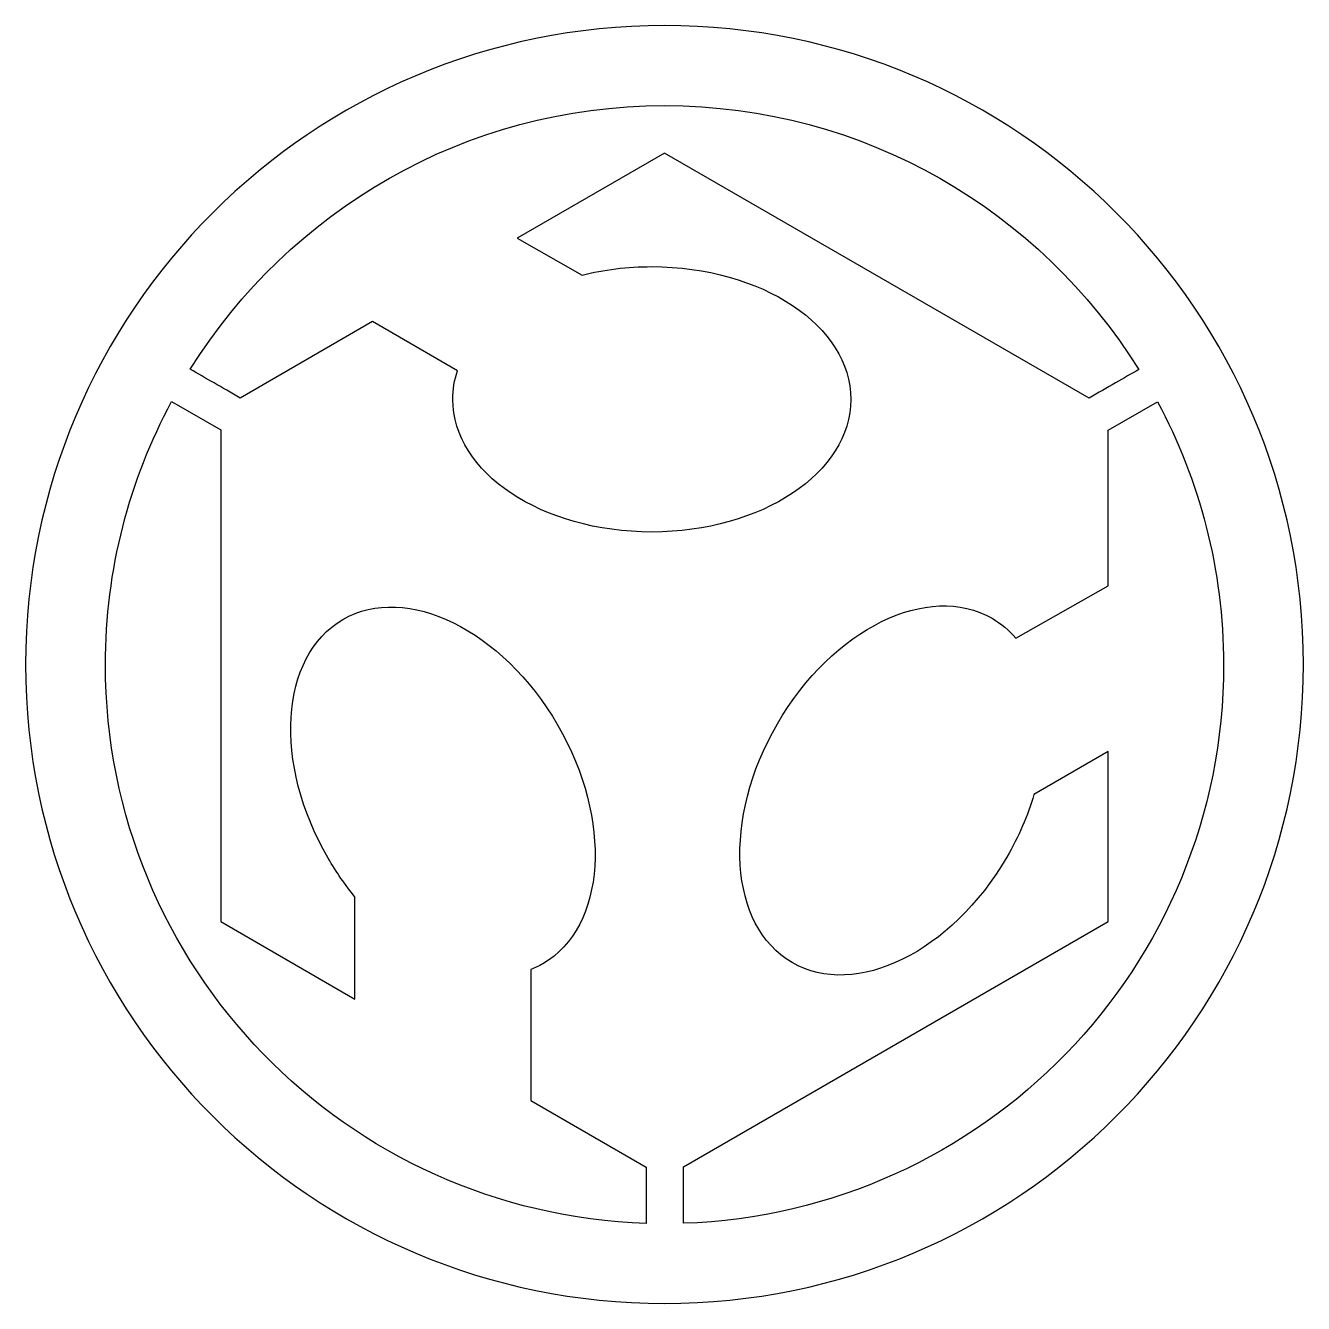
# Model space of a CAD drawing. Extents: x 89.5 to 129.5, y 168.2 to 208.2.
import ezdxf

# ---------------------------------------------------------------- set-up
doc = ezdxf.new("R2010")
doc.units = 0
doc.header["$MEASUREMENT"] = 0
doc.layers.add('CALQUE_1', color=7, linetype='CONTINUOUS')

# ---------------------------------------------------------------- blocks, each defined once
blk = doc.blocks.new('BLOCK_2')
at = {"layer": 'CALQUE_1', "color": 7}
for points in [[(96.25, 196.524), (96.25, 196.524), (100.395, 198.917), (100.395, 198.917), (100.395, 198.917), (103.052, 197.378), (103.052, 197.378), (102.957, 197.09), (102.906, 196.79), (102.906, 196.482), (102.906, 194.189), (105.695, 192.33), (109.136, 192.33), (112.576, 192.33), (115.366, 194.189), (115.366, 196.482), (115.366, 198.777), (112.576, 200.636), (109.136, 200.636), (108.368, 200.636), (107.633, 200.543), (106.954, 200.373), (106.954, 200.373), (104.92, 201.529), (104.92, 201.529), (104.92, 201.529), (109.534, 204.193), (109.534, 204.193), (109.534, 204.193), (122.825, 196.52), (122.825, 196.52), (123.4, 196.852), (123.924, 197.155), (124.38, 197.418), (121.291, 202.372), (115.804, 205.676), (109.534, 205.676), (103.267, 205.676), (97.781, 202.374), (94.69, 197.423), (95.16, 197.152), (95.682, 196.852), (96.25, 196.524)], [(108.961, 172.447), (108.961, 172.447), (105.351, 174.532), (105.351, 174.532), (105.351, 174.532), (105.351, 178.634), (105.351, 178.634), (105.48, 178.686), (105.605, 178.746), (105.727, 178.817), (107.709, 179.969), (107.917, 183.315), (106.189, 186.29), (104.461, 189.265), (101.452, 190.743), (99.469, 189.592), (97.485, 188.44), (97.277, 185.094), (99.006, 182.118), (99.261, 181.681), (99.542, 181.276), (99.844, 180.908), (99.844, 180.908), (99.844, 177.71), (99.844, 177.71), (99.844, 177.71), (95.643, 180.135), (95.643, 180.135), (95.643, 180.135), (95.643, 195.524), (95.643, 195.524), (95.643, 195.524), (94.105, 196.413), (94.105, 196.413), (92.79, 193.956), (92.034, 191.157), (92.034, 188.176), (92.034, 178.704), (99.562, 170.993), (108.961, 170.69), (108.961, 170.69), (108.961, 172.447), (108.961, 172.447)], [(124.965, 196.407), (124.965, 196.407), (123.423, 195.517), (123.423, 195.517), (123.423, 195.517), (123.423, 190.649), (123.423, 190.649), (123.423, 190.649), (120.528, 189.006), (120.528, 189.006), (120.317, 189.252), (120.071, 189.463), (119.787, 189.628), (117.804, 190.78), (114.794, 189.302), (113.066, 186.327), (111.339, 183.351), (111.545, 180.005), (113.528, 178.853), (115.512, 177.702), (118.521, 179.179), (120.249, 182.155), (120.623, 182.798), (120.906, 183.457), (121.099, 184.109), (121.099, 184.109), (123.423, 185.455), (123.423, 185.455), (123.423, 185.455), (123.423, 180.135), (123.423, 180.135), (123.423, 180.135), (110.129, 172.46), (110.129, 172.46), (110.129, 172.46), (110.129, 170.691), (110.129, 170.691), (119.519, 171.006), (127.034, 178.712), (127.034, 188.176), (127.034, 191.155), (126.278, 193.953), (124.965, 196.407)]]:
    blk.add_open_spline(points, degree=3, knots=[0, 0, 0, 0, 1, 1, 1, 2, 2, 2, 3, 3, 3, 4, 4, 4, 5, 5, 5, 6, 6, 6, 7, 7, 7, 8, 8, 8, 9, 9, 9, 10, 10, 10, 11, 11, 11, 12, 12, 12, 13, 13, 13, 14, 14, 14, 14], dxfattribs=at)

msp = doc.modelspace()

# ---------------------------------------------------------------- linework, layer by layer
at = {"layer": 'CALQUE_1', "color": 7}
msp.add_open_spline([(129.534, 188.183), (129.534, 177.137), (120.579, 168.183), (109.534, 168.183), (98.488, 168.183), (89.534, 177.137), (89.534, 188.183), (89.534, 199.228), (98.488, 208.183), (109.534, 208.183), (120.579, 208.183), (129.534, 199.228), (129.534, 188.183)], degree=3, knots=[0, 0, 0, 0, 1, 1, 1, 2, 2, 2, 3, 3, 3, 4, 4, 4, 4], dxfattribs=at)

# ---------------------------------------------------------------- block references
at = {"layer": 'CALQUE_1'}
msp.add_blockref('BLOCK_2', (0, 0), dxfattribs=at)

doc.saveas('drawing.dxf')
